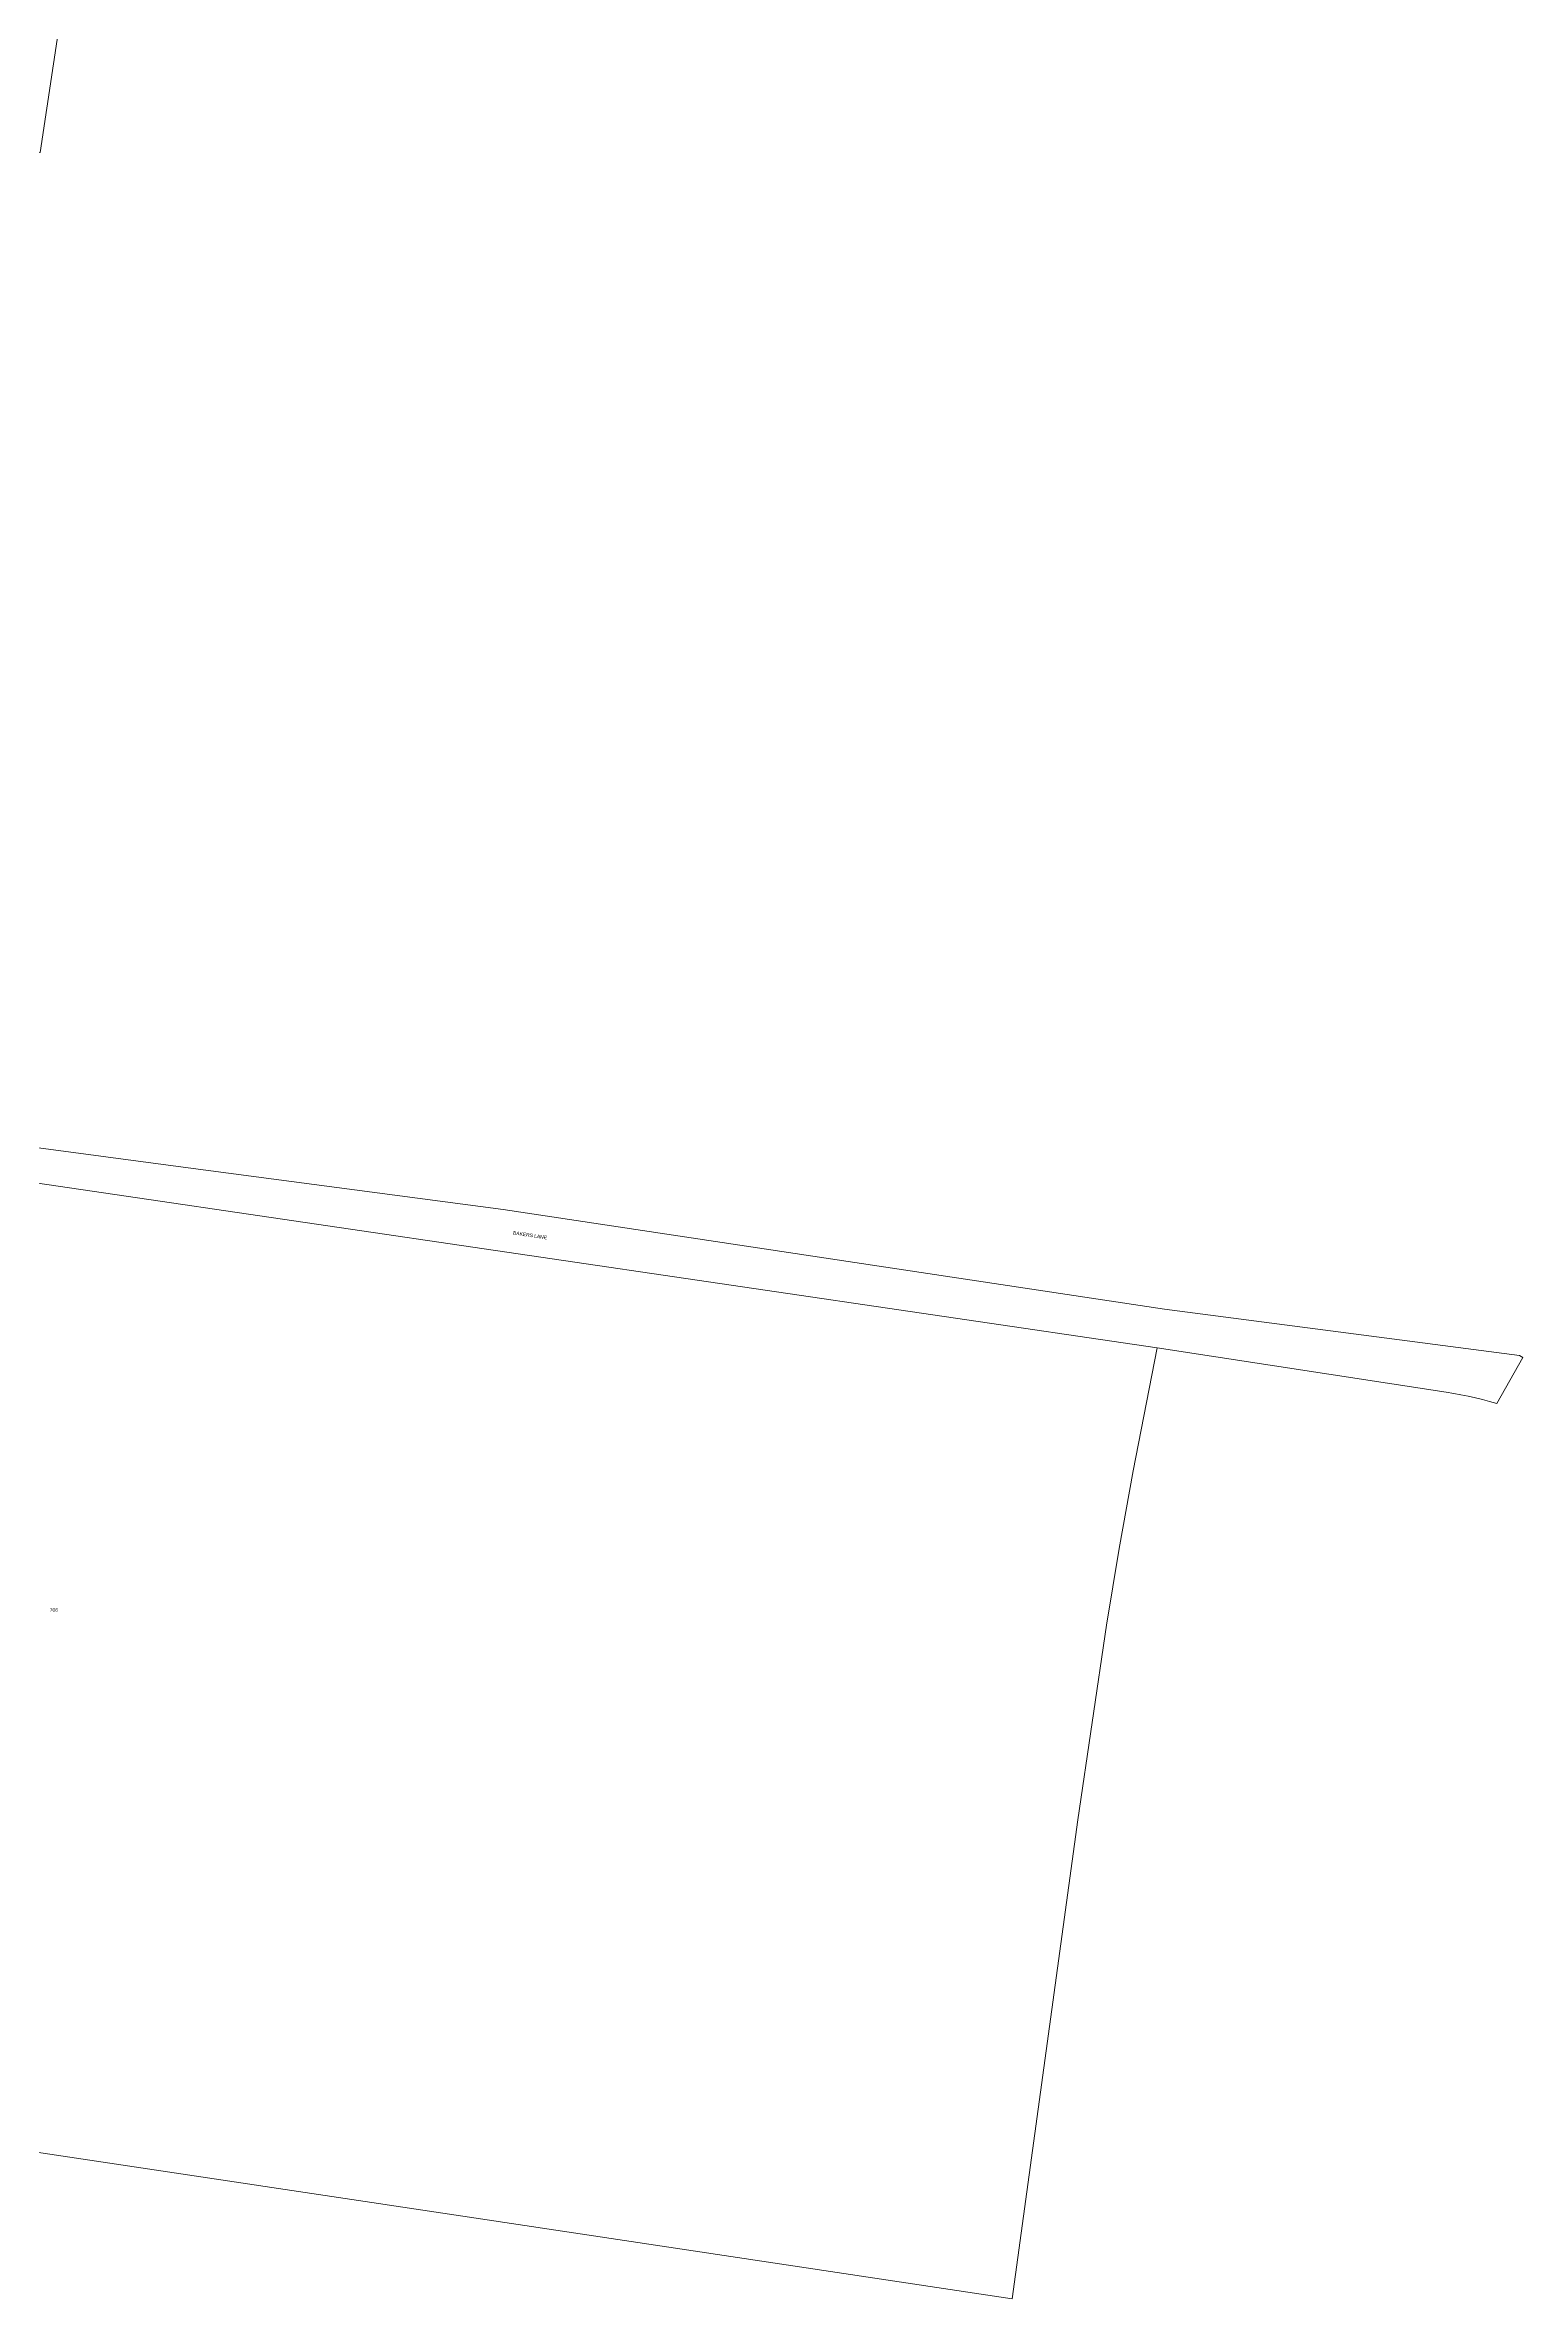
# Model space of a CAD drawing. Header units: metres. Extents: x 292510 to 295946, y 6251475 to 6256272.
# Drawn here: x 295190 to 295946, y 6253658 to 6254811 of the extents above; entities that cross this region are included whole.
import ezdxf

# ---------------------------------------------------------------- set-up
doc = ezdxf.new("R2010")
doc.units = ezdxf.units.M
doc.layers.add('Cadastre Land Parcels_SP_EXT', color=7, linetype='Continuous', lineweight=5)
doc.layers.add('Cadastre Roads_SP_EXT', color=7, linetype='Continuous', lineweight=5)
doc.styles.get("Standard").update_dxf_attribs({"font": 'arial.ttf'})

msp = doc.modelspace()

# ---------------------------------------------------------------- linework, layer by layer
at = {"layer": 'Cadastre Land Parcels_SP_EXT', "linetype": 'Continuous'}
for points in [[(295187.1, 6254755.7), (295210.6, 6254911.2), (294911.2, 6254851.2), (294909.8, 6254851), (294488.4, 6254765), (294559.1, 6254628.9), (294941.1, 6254706), (295187.1, 6254755.7)], [(295758.8, 6254144.3), (294886.6, 6254272.5), (294683.2, 6254302.4), (294667.1, 6254304.8), (294664.1, 6254150.7), (294663, 6253948.8), (294669.4, 6253809.8), (294679.6, 6253808.7), (295396.6, 6253701.2), (295684.5, 6253657.8), (295718.2, 6253902.9), (295732.8, 6254002.5), (295739.3, 6254041.7), (295746.5, 6254081.4), (295758.8, 6254144.3)]]:
    msp.add_lwpolyline(points, close=True, dxfattribs=at)
at = {"layer": 'Cadastre Roads_SP_EXT', "linetype": 'Continuous'}
msp.add_lwpolyline([(294886.6, 6254272.5), (295758.8, 6254144.3), (295906.7, 6254121.6), (295910.5, 6254120.9), (295914.2, 6254120.3), (295917.9, 6254119.5), (295921.6, 6254118.7), (295925.3, 6254117.8), (295928.9, 6254116.8), (295932.6, 6254115.8), (295939.2, 6254127.6), (295939.2, 6254127.6), (295945.9, 6254139.4), (295944.1, 6254140.4), (295762.6, 6254164.1), (295424.1, 6254215.1), (295263, 6254236.4), (295131.3, 6254253.9)], dxfattribs=at)

# ---------------------------------------------------------------- texts
at = {"layer": 'Cadastre Land Parcels_SP_EXT'}
msp.add_text('706', height=1.8, dxfattribs=at).set_placement((295192.1, 6254009.3))
at = {"layer": 'Cadastre Roads_SP_EXT'}
msp.add_text('BAKERS LANE', height=1.8, rotation=351.6339, dxfattribs=at).set_placement((295429.1, 6254202.3))

doc.saveas('drawing.dxf')
